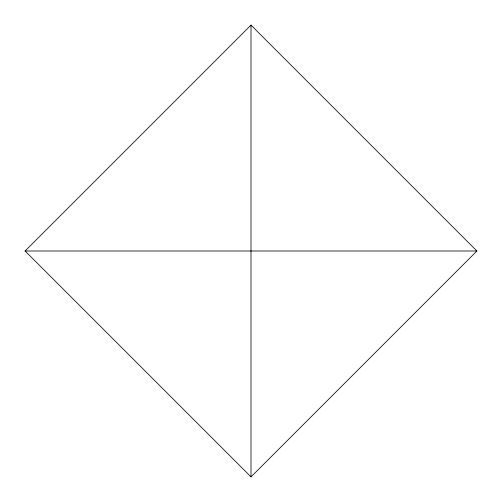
<?xml version="1.0" encoding="UTF-8"?>
<svg xmlns="http://www.w3.org/2000/svg" width="502" height="502" viewBox="0 0 502 502"><rect width="100%" height="100%" fill="white"/><g stroke="black" fill="none" stroke-linecap="round" stroke-linejoin="round"><path stroke-width="0.75" d="M25.1 251L251 25.1L476.9 251L251 476.9L25.1 251L476.9 251M251 25.1L251 476.9"/></g></svg>
